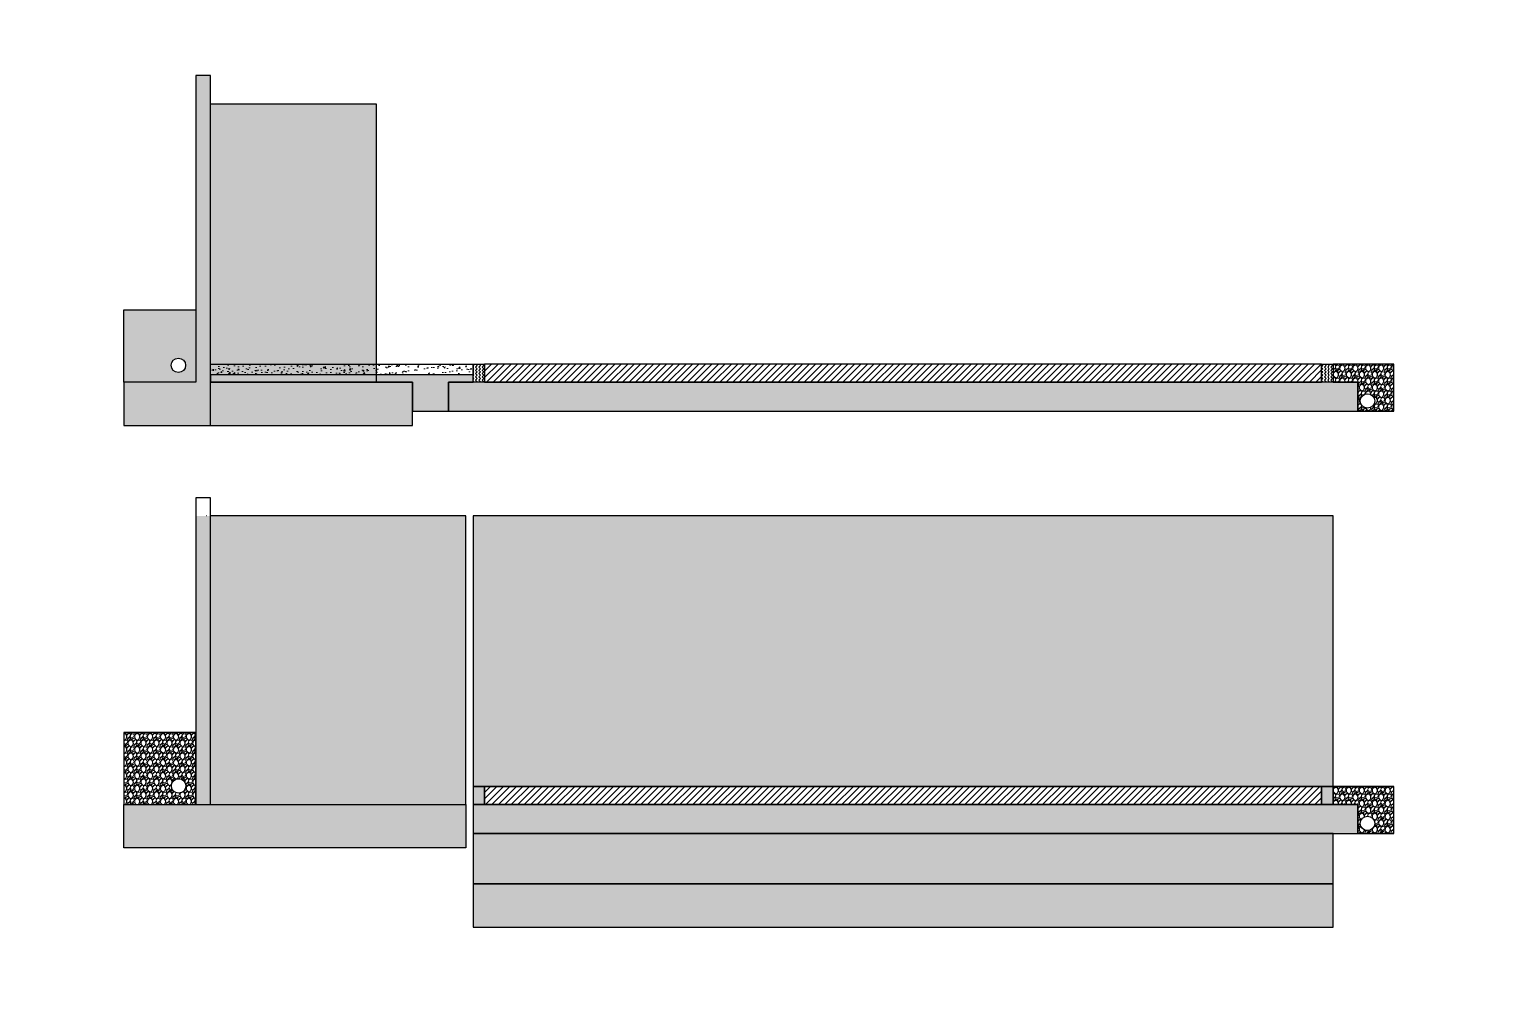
# Paper-space layout 'coupes-fondationA-A' of a CAD drawing. Header units: centimetres. Extents: x -77 to 333, y -24 to 239.
# The model-space entities are those that its viewports show. They can reach past a viewport. Long polylines and large blocks are cut down to what shows.
import ezdxf

# ---------------------------------------------------------------- set-up
doc = ezdxf.new("R2010")
doc.units = ezdxf.units.CM
for name, color, linetype in [('Gravier', 120, 'Continuous'), ('Isolant pourtour radier', 36, 'Continuous'), ('Misapor', 4, 'Continuous'), ('Mur de soutenement-fondations', 242, 'Continuous'), ('Radier', 5, 'Continuous'), ('Title Block', 250, 'Continuous')]:
    doc.layers.add(name, color=color, linetype=linetype)
doc.layers.add('hatches', color=253, linetype='Continuous', lineweight=5)
doc.layers.get('Title Block').off()
pattern_1 = [(95, (-7e-12, -38153.97), (140.09465, 117.55338), [19.05, -209.55]), (40, (-7e-12, -38153.97), (-160.01845, 110.17673), [15.24, -167.6406]), (145.45144, (11.67, -38144.18), (-19.9238, 227.7301), [16.19, -178.09024]), (91.1842, (-35.92, -38118.05), (221.41024, 161.9534), [28.575, -314.325]), (141.63556, (-17.47, -38104.56), (-7.0866, 342.82676), [24.285, -267.1356]), (36.18415, (-35.92, -38118.05), (-7.0866, 342.8268), [22.86, -251.4597]), (66, (-8.98, -38109.07), (179.51998, 34.89515), [19.05, -209.55]), (11, (-8.98, -38109.07), (-86.53993, 173.9412), [15.24, -167.64]), (116.45145, (5.98, -38106.16), (92.98005, 208.83634), [16.19, -178.08994]), (82.5, (-7e-12, -38153.97), (-57.60547, 61.973414), [0, -165.608, 0, -170.18, 0, -168.275]), (52.5, (-7e-12, -38153.97), (-23.58973, 118.087), [0, -97.028, 0, -161.798, 0, -64.135]), (12.5, (-40.05, -38194.024), (99.927863, 91.826196), [0, -63.5, 0, -198.12, 0, -262.89]), (2.5, (-58.01, -38211.98), (86.7639, 122.72239), [0, -82.55, 0, -131.572, 0, -186.69])]
pattern_2 = [(45, (0, 0), (4e-15, 44.9012806), [31.75, -31.75]), (135, (22.45, 22.45), (-44.9012806, 4e-15), [31.75, -31.75])]

msp = doc.modelspace()

# ---------------------------------------------------------------- hatches: boundary and pattern name
at = {"layer": 'Gravier'}
h = msp.add_hatch(dxfattribs=at)
h.set_pattern_fill('GRAVEL', color=256, scale=5, angle=45)
h.paths.add_polyline_path([(65251, -112589), (77171, -112589), (77171, -111889), (65251, -111889)])
h = msp.add_hatch(dxfattribs=at)
h.set_pattern_fill('GRAVEL', color=256, scale=5, angle=45)
h.paths.add_polyline_path([(65251, -112589), (77171, -112589), (77171, -111889), (65251, -111889)])
at = {"layer": 'hatches'}
h = msp.add_hatch(dxfattribs=at)
h.set_pattern_fill('AR-CONC', color=256)
h.paths.add_polyline_path([(61611, -101386), (61411, -101386), (61411, -105636), (60411, -105636), (60411, -106236), (61611, -106236)])
h.paths.add_polyline_path([(64411, -105636), (61611, -105636), (61611, -106236), (64411, -106236)])
h = msp.add_hatch(dxfattribs=at)
h.set_pattern_fill('AR-CONC', color=256, angle=45)
edge = h.paths.add_edge_path()
edge.add_line((61611, -105636), (63911, -105636))
edge.add_line((63911, -105636), (63911, -101786))
edge.add_line((63911, -101786), (61611, -101786))
h = msp.add_hatch(dxfattribs=at)
h.set_pattern_fill('GRAVEL', color=256, scale=5, angle=45)
h.paths.add_polyline_path([(61267, -105403, 1), (61067, -105403, 1)], flags=16)
h.paths.add_polyline_path([(60411, -105636), (60411, -104636), (61411, -104636), (61411, -105636)])
h.paths.add_polyline_path([(61611, -105636), (64411, -105636), (64411, -106036), (64911, -106036), (64911, -105636), (65251, -105636), (65251, -105536), (61611, -105536)])
h = msp.add_hatch(dxfattribs=at)
h.set_pattern_fill('AR-CONC', color=256)
h.set_pattern_definition([(50, (-1e-11, -36000), (182.18467, -15.93909), [19.05, -209.55]), (355, (-1e-11, -36000), (-35.24342, 191.05685), [15.24, -167.6406]), (100.45144, (15.18, -36001.33), (146.94125, 175.11775), [16.19, -178.09024]), (46.1842, (-1e-11, -35949.2), (271.07904, -42.04233), [28.575, -314.325]), (96.63556, (22.6, -35952.7), (237.4041, 247.4261), [24.285, -267.1356]), (351.18415, (-1e-11, -35949.2), (237.4041, 247.4261), [22.86, -251.4597]), (21, (25.4, -35961.9), (151.6144, -102.2652), [19.05, -209.55]), (326, (25.4, -35961.9), (61.80203, 184.18797), [15.24, -167.64]), (71.45144, (38.03, -35970.42), (213.41642, 81.92277), [16.19, -178.08994]), (37.5, (-1e-11, -36000), (3.088603, 84.55504), [0, -165.608, 0, -170.18, 0, -168.275]), (7.5, (-1e-11, -36000), (66.81966, 100.180575), [0, -97.028, 0, -161.798, 0, -64.135]), (327.5, (-56.64, -36000), (135.590595, -5.728744), [0, -63.5, 0, -198.12, 0, -262.89]), (317.5, (-82.04, -36000), (148.12918, 25.42649), [0, -82.55, 0, -131.572, 0, -186.69])])
h.paths.add_polyline_path([(61611, -105386), (65251, -105386), (65251, -105536), (61611, -105536)])
h = msp.add_hatch(dxfattribs=at)
h.set_pattern_fill('ZIGZAG', color=256, scale=10, angle=45)
h.set_pattern_definition(pattern_2)
h.paths.add_polyline_path([(65251, -105386), (65411, -105386), (65411, -105636), (65251, -105636)])
h = msp.add_hatch(dxfattribs=at)
h.set_pattern_fill('ANSI31', color=256, scale=20)
h.paths.add_polyline_path([(65411, -105636), (77011, -105636), (77011, -105386), (65411, -105386)])
h = msp.add_hatch(dxfattribs=at)
h.set_pattern_fill('ZIGZAG', color=256, scale=10, angle=45)
h.set_pattern_definition(pattern_2)
h.paths.add_polyline_path([(77011, -105386), (77171, -105386), (77171, -105636), (77011, -105636)])
h = msp.add_hatch(dxfattribs=at)
h.set_pattern_fill('GRAVEL', color=256, scale=5, angle=45)
h.paths.add_polyline_path([(77747, -105897, 1), (77547, -105897, 1)], flags=16)
h.paths.add_polyline_path([(77511, -106036), (78011, -106036), (78011, -105386), (77171, -105386), (77171, -105636), (77511, -105636)])
h = msp.add_hatch(dxfattribs=at)
h.set_pattern_fill('HONEY', color=256, scale=10, angle=45)
h.set_pattern_definition([(45, (-1e-11, -36000), (14.233136, 53.118785), [31.75, -63.5]), (165, (-1e-11, -36000), (-53.118785, -14.2331355), [31.75, -63.5]), (105, (-1e-11, -36000), (-38.8856496, 38.88565), [-63.5, 31.75])])
h.paths.add_polyline_path([(65411, -105636), (64911, -105636), (64911, -106036), (77511, -106036), (77511, -105636)])
h = msp.add_hatch(dxfattribs=at)
h.set_pattern_fill('AR-CONC', color=256, angle=45)
h.set_pattern_definition(pattern_1)
h.paths.add_polyline_path([(61411, -111489), (65151, -111489), (65151, -107489), (61411, -107489)])
h = msp.add_hatch(dxfattribs=at)
h.set_pattern_fill('AR-CONC', color=256, angle=45)
h.set_pattern_definition(pattern_1)
h.paths.add_polyline_path([(65251, -111239), (65411, -111239), (77011, -111239), (77171, -111239), (77171, -107489), (65251, -107489)])
h = msp.add_hatch(dxfattribs=at)
h.set_pattern_fill('GRAVEL', color=256, scale=5, angle=45)
h.set_pattern_definition([(273.012788, (-25.145, -37999.512), (89.8025611, -1526.6435406), [17.08607, -1691.52418]), (229.969741, (-24.2467, -38016.5746), (987.82816778, 1167.43330043), [29.32024, -2902.70244]), (177.510447, (-43.105, -38039.025), (1885.85378546, -89.8025605), [20.67408, -2046.73614]), (312.273689, (-55.6776, -38096.499), (-1706.2486628, 1885.8537856), [26.70023, -2643.32187]), (337.833654, (-37.717, -38116.2554), (-1526.6435406, 628.61792842), [26.18169, -2591.99039]), (42.273689, (-13.4704, -38126.134), (-1885.8537856, -1706.2486628), [26.70023, -2643.32187]), (82.6942405, (6.286, -38108.173), (-269.40768351, -2065.45890786), [35.30968, -3495.65577]), (117.2553284, (10.7763, -38073.15), (-1347.03841794, 2604.27427523), [33.33598, -3300.26283]), (166.4295656, (-4.49, -38043.5154), (-1885.85378546, 449.0128059), [26.79065, -2652.27728]), (220.236358, (-30.533, -38037.229), (1077.6307347, 898.0256119), [30.58566, -1498.69685]), (267.397438, (-53.8815, -38056.9858), (-89.80256114, -2065.45890785), [39.5539, -3915.83863]), (183.814075, (34.125, -38008.492), (-1167.4332957, -89.8025611), [13.50023, -1336.52829]), (216.4692344, (20.6546, -38009.3904), (1347.038418, 987.82817355), [25.6841, -2542.73195]), (270, (-7e-12, -38024.66), (89.80256, -89.80256), [17.96047, -161.64466]), (248.19859, (-17.062, -38020.167), (269.4076837, 628.6179285), [9.67207, -957.53112]), (336.80141, (-20.655, -38029.147), (-359.210245, 179.6051224), [13.67828, -670.23765]), (75.963757, (-8.082, -38034.535), (89.802561, 449.012806), [22.21598, -718.3149]), (206.56505, (-2.694, -38012.982), (269.407684, 89.802561), [16.06436, -385.5449]), (61.38954, (-72.74, -38081.2324), (628.6179285, 1167.43329574), [22.5044, -2227.94133]), (115.346176, (-61.964, -38061.476), (628.6179284, -1347.0384182), [18.87995, -1869.11078]), (338.19859, (-20.655, -37995.022), (-628.6179285, 269.4076837), [19.344, -947.85918]), (28.61046, (-2.694, -38002.206), (-1167.4332957, -628.61792856), [22.5044, -2227.94133]), (24.443955, (-17.062, -38136.91), (-628.6179285, -269.4076836), [21.70176, -1063.38672]), (339.775141, (2.694, -38127.93), (-1436.8409797, 538.8153665), [18.1836, -1800.17967]), (111.80141, (70.046, -38083.927), (-269.4076837, 628.6179285), [19.344, -947.85918]), (62.354025, (62.862, -38065.966), (-808.2230508, -1526.64354063), [21.28914, -2107.6188]), (114.443955, (26.043, -38127.93), (269.4076836, -628.6179285), [10.85088, -1074.2376]), (146.309932, (64.658, -38089.315), (-449.012806, 269.4076836), [6.47573, -641.09975]), (210.963757, (59.27, -38085.723), (359.210245, 179.605122), [26.18168, -497.45273]), (231.009006, (36.819, -38099.193), (808.22305084, 987.82817336), [24.26335, -2402.06824]), (348.690068, (-7e-12, -38042.617), (-269.407684, 89.802561), [18.3162, -439.58882]), (38.1572266, (17.9605, -38046.2094), (1706.24866293, 1347.03841825), [31.97784, -3165.80045]), (105.945396, (43.105, -38026.453), (269.4076836, -987.8281733), [13.07541, -1294.46962]), (135, (39.51, -38013.88), (-179.60512, 1e-14), [7.62, -119.38]), (165.256437, (32.329, -38098.295), (987.8281733, -269.4076837), [17.64335, -1746.69704]), (93.012787, (15.266, -38093.805), (-89.8025611, 1526.6435406), [34.17214, -1674.43811]), (45, (13.47, -38059.68), (1e-14, 179.60512), [33.02, -93.98]), (10.3048465, (36.819, -38036.331), (1526.64354044, 269.40768446), [20.08048, -1987.96584]), (299.054604, (56.576, -38032.739), (269.4076836, -449.012806), [18.49145, -906.0825]), (252.6459754, (65.556, -38048.9035), (-808.22305108, -2604.27427505), [30.10725, -2980.62322]), (220.426079, (56.5756, -38077.6403), (-1257.23585695, -1077.63073453), [31.85147, -3153.29232])])
h.paths.add_polyline_path([(61070, -111232, 1), (61270, -111232, 1)], flags=16)
h.paths.add_polyline_path([(60411, -111489), (61411, -111489), (61411, -110489), (60411, -110489)])
h = msp.add_hatch(dxfattribs=at)
h.set_pattern_fill('ZIGZAG', color=256, scale=10, angle=45)
h.set_pattern_definition([(45, (-7e-12, -38153.973), (4e-15, 44.901281), [31.75, -31.75]), (135, (22.45, -38131.522), (-44.901281, 4e-15), [31.75, -31.75])])
h.paths.add_polyline_path([(77171, -111239), (77011, -111239), (77011, -111489), (77171, -111489)])
h.paths.add_polyline_path([(65251, -111489), (65411, -111489), (65411, -111239), (65251, -111239)])
h = msp.add_hatch(dxfattribs=at)
h.set_pattern_fill('ANSI31', color=256, scale=20)
h.paths.add_polyline_path([(65411, -111489), (77011, -111489), (77011, -111239), (65411, -111239)])
h = msp.add_hatch(dxfattribs=at)
h.set_pattern_fill('GRAVEL', color=256, scale=5, angle=45)
h.set_pattern_definition([(273.0127875, (-25.145, 1216.339), (89.8025611, -1526.6435406), [17.08607, -1691.52418]), (229.969741, (-24.2467, 1199.277), (987.82816778, 1167.43330043), [29.32024, -2902.70244]), (177.510447, (-43.105, 1176.826), (1885.85378546, -89.8025605), [20.67408, -2046.73614]), (312.273689, (-55.6776, 1119.3525), (-1706.2486628, 1885.8537856), [26.70023, -2643.32187]), (337.833654, (-37.717, 1099.596), (-1526.6435406, 628.61792842), [26.18169, -2591.99039]), (42.273689, (-13.4704, 1089.7177), (-1885.8537856, -1706.2486628), [26.70023, -2643.32187]), (82.6942405, (6.286, 1107.678), (-269.40768351, -2065.45890786), [35.30968, -3495.65577]), (117.2553284, (10.7763, 1142.701), (-1347.03841794, 2604.27427523), [33.33598, -3300.26283]), (166.4295656, (-4.49, 1172.336), (-1885.85378546, 449.0128059), [26.79065, -2652.27728]), (220.236358, (-30.533, 1178.622), (1077.6307347, 898.0256119), [30.58566, -1498.69685]), (267.3974378, (-53.8815, 1158.8657), (-89.80256114, -2065.45890785), [39.5539, -3915.83863]), (183.814075, (34.125, 1207.359), (-1167.4332957, -89.8025611), [13.50023, -1336.52829]), (216.4692344, (20.6546, 1206.461), (1347.038418, 987.82817355), [25.6841, -2542.73195]), (270, (1e-14, 1191.195), (89.80256, -89.80256), [17.96047, -161.64466]), (248.19859, (-17.062, 1195.685), (269.4076837, 628.6179285), [9.67207, -957.53112]), (336.80141, (-20.655, 1186.704), (-359.210245, 179.6051224), [13.67828, -670.23765]), (75.963757, (-8.082, 1181.316), (89.8025612, 449.012806), [22.21598, -718.31491]), (206.56505, (-2.694, 1202.87), (269.407684, 89.802561), [16.06436, -385.5449]), (61.3895403, (-72.74, 1134.619), (628.61792847, 1167.43329574), [22.5044, -2227.94133]), (115.346176, (-61.964, 1154.3755), (628.61792843, -1347.0384182), [18.87995, -1869.11078]), (338.19859, (-20.655, 1220.83), (-628.6179285, 269.4076837), [19.344, -947.85918]), (28.6104597, (-2.694, 1213.645), (-1167.4332957, -628.61792856), [22.5044, -2227.94133]), (24.443955, (-17.062, 1078.941), (-628.6179285, -269.4076836), [21.70176, -1063.38672]), (339.7751406, (2.694, 1087.922), (-1436.84097966, 538.8153665), [18.18361, -1800.17967]), (111.80141, (70.046, 1131.925), (-269.4076837, 628.6179285), [19.344, -947.85918]), (62.3540246, (62.862, 1149.8854), (-808.2230508, -1526.64354063), [21.28914, -2107.6188]), (114.443955, (26.043, 1087.922), (269.4076836, -628.6179285), [10.85088, -1074.2376]), (146.309932, (64.658, 1126.537), (-449.012806, 269.4076836), [6.47573, -641.09975]), (210.963757, (59.27, 1130.13), (359.210245, 179.6051224), [26.18168, -497.45273]), (231.009006, (36.819, 1116.6585), (808.22305084, 987.82817336), [24.26335, -2402.06824]), (348.690068, (1e-14, 1173.234), (-269.407684, 89.802561), [18.31619, -439.58882]), (38.1572266, (17.9605, 1169.642), (1706.24866293, 1347.03841825), [31.97784, -3165.80045]), (105.945396, (43.105, 1189.399), (269.4076836, -987.8281733), [13.07541, -1294.46962]), (135, (39.51, 1201.97), (-179.60512, 1e-14), [7.62, -119.38]), (165.256437, (32.329, 1117.5565), (987.8281733, -269.4076837), [17.64335, -1746.69704]), (93.0127875, (15.266, 1122.047), (-89.8025611, 1526.6435406), [34.17214, -1674.43811]), (45, (13.47, 1156.17), (1e-14, 179.60512), [33.02, -93.98]), (10.3048465, (36.819, 1179.52), (1526.64354044, 269.40768446), [20.08048, -1987.96584]), (299.054604, (56.576, 1183.112), (269.4076836, -449.012806), [18.49145, -906.0825]), (252.6459754, (65.556, 1166.948), (-808.22305108, -2604.27427505), [30.10725, -2980.62322]), (220.4260787, (56.5756, 1138.211), (-1257.23585695, -1077.63073453), [31.85147, -3153.29232])])
h.paths.add_polyline_path([(77747, -111751, 1), (77547, -111751, 1)], flags=16)
h.paths.add_polyline_path([(77511, -111889), (78011, -111889), (78011, -111239), (77171, -111239), (77171, -111489), (77511, -111489)])
h = msp.add_hatch(dxfattribs=at)
h.set_pattern_fill('AR-CONC', color=256, angle=45)
h.set_pattern_definition(pattern_1)
h.paths.add_polyline_path([(60411, -111489), (65151, -111489), (65151, -112089), (60411, -112089)])
h = msp.add_hatch(dxfattribs=at)
h.set_pattern_fill('HONEY', color=256, scale=10, angle=45)
h.set_pattern_definition([(45, (-7e-12, -38153.973), (14.233136, 53.118785), [31.75, -63.5]), (165, (-7e-12, -38153.973), (-53.118785, -14.2331355), [31.75, -63.5]), (105, (-7e-12, -38153.973), (-38.8856496, 38.88565), [-63.5, 31.75])])
h.paths.add_polyline_path([(65251, -111489), (65251, -111889), (77511, -111889), (77511, -111489)])
h = msp.add_hatch(dxfattribs=at)
h.set_pattern_fill('GRAVEL', color=256, scale=5, angle=45)
h.paths.add_polyline_path([(65251, -112589), (77171, -112589), (77171, -111889), (65251, -111889)])
h = msp.add_hatch(dxfattribs=at)
h.set_pattern_fill('GRAVEL', color=256, scale=5)
h.set_pattern_definition([(228.0127875, (-12964.186, -40835.037), (-1016.0000001, -1142.9999999), [17.08607, -1691.52418]), (184.969741, (-12975.616, -40847.737), (1523.9999994, 127.00000723), [29.32024, -2902.70244]), (132.510447, (-13004.826, -40850.277), (1270.00000054, -1396.9999995), [20.67408, -2046.73614]), (267.273689, (-13054.356, -40882.027), (127.00000027, 2540), [26.70023, -2643.32187]), (292.833654, (-13055.626, -40908.697), (-635.00000005, 1523.99999998), [26.18168, -2591.99039]), (357.273689, (-13045.466, -40932.827), (-2540, 127.00000027), [26.70023, -2643.32187]), (37.6942405, (-13018.796, -40934.097), (-1650.99999993, -1270.0000001), [35.30968, -3495.65577]), (72.2553284, (-12990.856, -40912.507), (889.00000024, 2793.99999992), [33.33598, -3300.26283]), (121.4295656, (-12980.696, -40880.757), (-1016.00000014, 1650.9999999), [26.79065, -2652.27728]), (175.236358, (-12994.666, -40857.897), (1397, -127.0000002), [30.58566, -1498.69685]), (222.397438, (-13025.146, -40855.357), (-1523.99999995, -1397.00000005), [39.5539, -3915.83863]), (138.814075, (-12928.626, -40883.297), (-889, 762), [13.50023, -1336.52829]), (171.4692344, (-12938.786, -40874.407), (1651.00000004, -253.9999997), [25.6841, -2542.73195]), (225, (-12964.19, -40870.6), (-2e-14, -127), [17.96047, -161.64466]), (203.19859, (-12973.076, -40855.357), (635, 254), [9.67207, -957.53112]), (291.80141, (-12981.966, -40859.167), (-127, 381), [13.67828, -670.23765]), (30.963757, (-12976.886, -40871.867), (381, 254), [22.21598, -718.31491]), (161.56505, (-12957.836, -40860.437), (254, -127), [16.06436, -385.5449]), (16.38954, (-13055.626, -40859.167), (1270, 381), [22.5044, -2227.94133]), (70.346176, (-13034.036, -40852.817), (-508.00000005, -1397), [18.87995, -1869.11078]), (293.19859, (-12957.836, -40835.037), (-254, 635), [19.344, -947.85918]), (343.61046, (-12950.216, -40852.817), (-1270.00000003, 380.9999999), [22.5044, -2227.94133]), (339.443955, (-13055.626, -40937.907), (-635, 254), [21.70176, -1063.38672]), (294.775141, (-13035.306, -40945.527), (-635.00000076, 1396.99999966), [18.1836, -1800.17967]), (66.80141, (-12956.566, -40962.037), (254, 635), [19.344, -947.85918]), (17.354025, (-12948.946, -40944.257), (-1650.99999997, -508.0000001), [21.28914, -2107.6188]), (69.443955, (-13018.796, -40962.037), (-254, -635), [10.85088, -1074.2376]), (101.309932, (-12964.186, -40962.037), (-127, 508), [6.47573, -641.09975]), (165.963757, (-12965.456, -40955.687), (381, -127), [26.18169, -497.45273]), (186.009006, (-12990.856, -40949.337), (1270, 127.00000007), [24.26335, -2402.06824]), (303.690068, (-12976.886, -40883.297), (-127, 254), [18.3162, -439.58882]), (353.1572266, (-12966.726, -40898.537), (2159.00000001, -253.99999989), [31.97784, -3165.80045]), (60.945396, (-12934.976, -40902.347), (-508, -889), [13.07541, -1294.46962]), (90, (-12928.63, -40890.92), (-127, 127), [7.62, -119.38]), (120.256437, (-12993.396, -40945.527), (507.99999994, -889), [17.64335, -1746.69704]), (48.0127875, (-13002.286, -40930.287), (1016.0000001, 1142.9999999), [34.17214, -1674.43811]), (0, (-12979.43, -40904.89), (127, 127), [33.02, -93.98]), (325.3048465, (-12946.406, -40904.887), (1270.0000005, -888.9999993), [20.08048, -1987.96584]), (254.054604, (-12929.896, -40916.317), (-127, -508), [18.49145, -906.0825]), (207.6459754, (-12934.976, -40934.097), (-2413.0000001, -1269.99999983), [30.10725, -2980.62322]), (175.4260787, (-12961.646, -40948.067), (-1651, 127), [31.85147, -3153.29232])])
h.paths.add_polyline_path([(65251, -112589), (77171, -112589), (77171, -111889), (65251, -111889)])
h = msp.add_hatch(dxfattribs=at)
h.set_pattern_fill('AR-CONC', color=256, angle=45)
h.set_pattern_definition(pattern_1)
h.paths.add_polyline_path([(65251, -113189), (77171, -113189), (77171, -112589), (65251, -112589)])
at = {"layer": 'Mur de soutenement-fondations'}
h = msp.add_hatch(dxfattribs=at)
h.set_pattern_fill('GRAVEL', color=256, scale=5, angle=45)
h.paths.add_polyline_path([(65251, -112589), (77171, -112589), (77171, -111889), (65251, -111889)])

# ---------------------------------------------------------------- linework, layer by layer
at = {"layer": 'Gravier'}
msp.add_lwpolyline([(60411, -105636), (60411, -104636), (61411, -104636), (61411, -105636), (60411, -105636)], dxfattribs=at)
for points in [[(77511, -106036), (78011, -106036), (78011, -105386), (77171, -105386), (77171, -105636), (77511, -105636)], [(61611, -105636), (64411, -105636), (64411, -106036), (64911, -106036), (64911, -105636), (65251, -105636), (65251, -105536), (61611, -105536)], [(60411, -111489), (61411, -111489), (61411, -110489), (60411, -110489)], [(77511, -111889), (78011, -111889), (78011, -111239), (77171, -111239), (77171, -111489), (77511, -111489)], [(65251, -112589), (77171, -112589), (77171, -111889), (65251, -111889)]]:
    msp.add_lwpolyline(points, close=True, dxfattribs=at)
for centre in [(61167, -105403), (77647, -105897), (61170, -111232), (77647, -111751)]:
    msp.add_circle(centre, 100, dxfattribs=at)
at = {"layer": 'hatches'}
msp.add_lwpolyline([(65411, -105636), (77011, -105636), (77011, -105386), (65411, -105386)], close=True, dxfattribs=at)
at = {"layer": 'Isolant pourtour radier'}
msp.add_lwpolyline([(65251, -105386), (65411, -105386), (65411, -105636), (65251, -105636), (65251, -105386)], dxfattribs=at)
for points in [[(77011, -105386), (77171, -105386), (77171, -105636), (77011, -105636)], [(65251, -111489), (65411, -111489), (65411, -111239), (65251, -111239)], [(77171, -111239), (77011, -111239), (77011, -111489), (77171, -111489)]]:
    msp.add_lwpolyline(points, close=True, dxfattribs=at)
at = {"layer": 'Misapor'}
msp.add_lwpolyline([(65411, -105636), (64911, -105636), (64911, -106036), (77511, -106036), (77511, -105636), (65411, -105636)], dxfattribs=at)
msp.add_lwpolyline([(65251, -111489), (65251, -111889), (77511, -111889), (77511, -111489)], close=True, dxfattribs=at)
at = {"layer": 'Mur de soutenement-fondations'}
for p, q in [((60411, -105636), (60411, -106236)), ((60411, -106236), (61611, -106236))]:
    msp.add_line(p, q, dxfattribs=at)
for points in [[(61611, -106236), (61611, -101386), (61411, -101386), (61411, -105636), (60411, -105636)], [(61611, -105636), (63911, -105636), (63911, -101786), (61611, -101786)], [(61611, -106236), (64411, -106236), (64411, -105636), (61611, -105636)], [(61411, -107489), (61411, -111489), (65151, -111489), (65151, -107489), (61611, -107489)], [(61563, -107489), (61556, -107489)], [(65251, -113189), (77171, -113189), (77171, -112589), (65251, -112589), (65251, -113189)]]:
    msp.add_lwpolyline(points, dxfattribs=at)
for points in [[(61411, -111489), (61611, -111489), (61611, -107239), (61411, -107239)], [(65251, -111239), (65411, -111239), (65411, -111239), (77011, -111239), (77011, -111239), (77171, -111239), (77171, -107489), (65251, -107489)], [(60411, -111489), (65151, -111489), (65151, -112089), (60411, -112089)]]:
    msp.add_lwpolyline(points, close=True, dxfattribs=at)
at = {"layer": 'Radier'}
for points in [[(61611, -105386), (65251, -105386), (65251, -105536), (61611, -105536), (61611, -105386)], [(65411, -105636), (77011, -105636), (77011, -105386), (65411, -105386), (65411, -105636)]]:
    msp.add_lwpolyline(points, dxfattribs=at)
msp.add_lwpolyline([(65411, -111489), (77011, -111489), (77011, -111239), (65411, -111239)], close=True, dxfattribs=at)

psp = doc.layouts.new('coupes-fondationA-A')

# ---------------------------------------------------------------- viewports
at = {"layer": 'Title Block', "view_target_point": (16313.45, 2053.84)}
psp.add_viewport(center=(128.3, 107.74), size=(409.63, 263.2447), view_center_point=(53032.3, -109385.44), view_height=13162.2336, dxfattribs=at)

doc.saveas('drawing.dxf')
